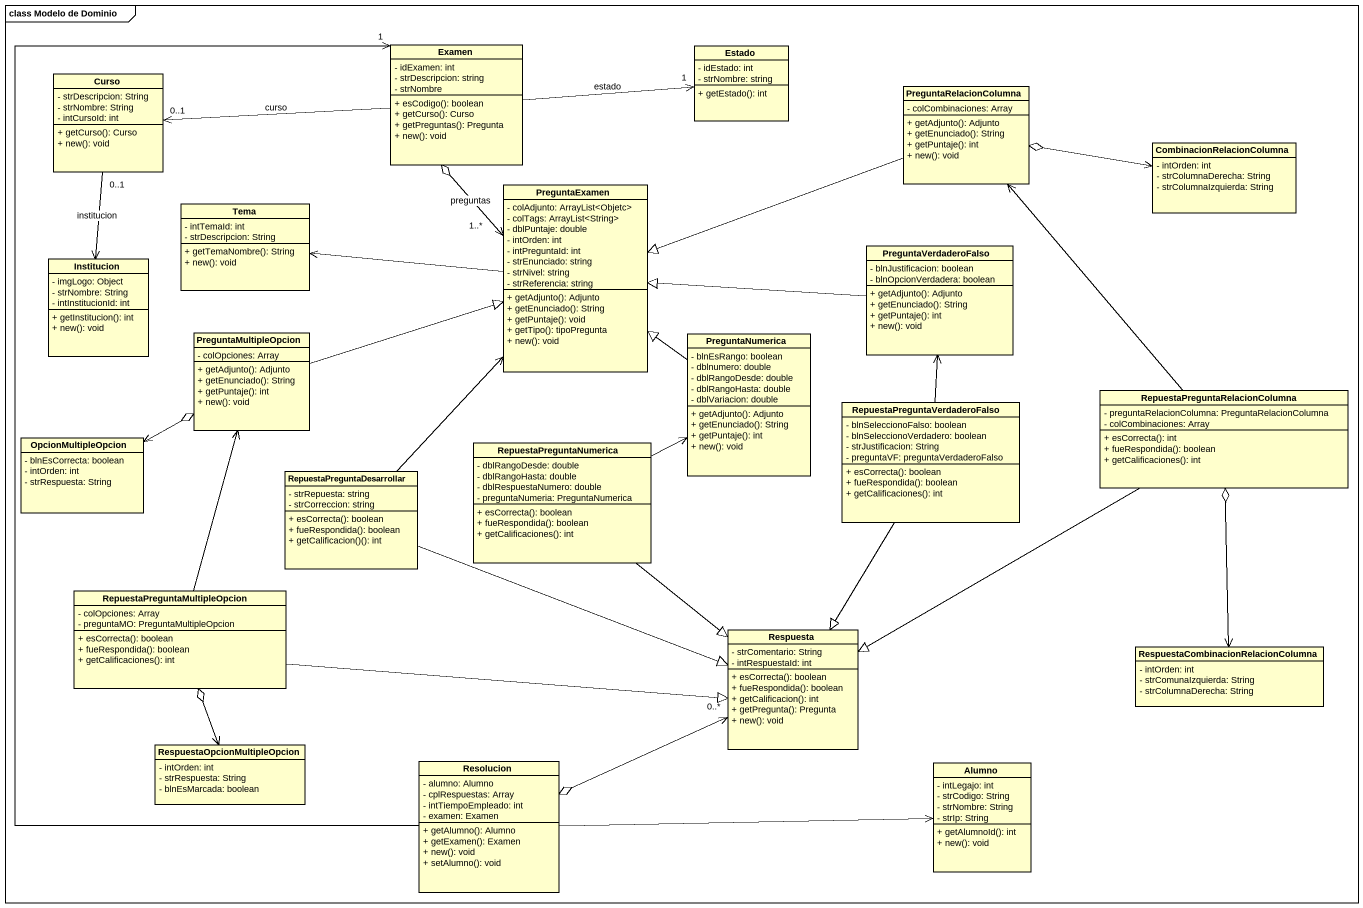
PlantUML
@startuml
mainframe class Modelo de Dominio
hide circle
hide empty members
skinparam classAttributeIconSize 0
class Examen {
  - idExamen: int
  - strDescripcion: string
  - strNombre
  + esCodigo(): boolean
  + getCurso(): Curso
  + getPreguntas(): Pregunta
  + new(): void
}
class Estado {
  - idEstado: int
  - strNombre: string
  + getEstado(): int
}
class Curso {
  - strDescripcion: String
  - strNombre: String
  - intCursoId: int
  + getCurso(): Curso
  + new(): void
}
class PreguntaRelacionColumna {
  - colCombinaciones: Array
  + getAdjunto(): Adjunto
  + getEnunciado(): String
  + getPuntaje(): int
  + new(): void
}
class CombinacionRelacionColumna {
  - intOrden: int
  - strColumnaDerecha: String
  - strColumnaIzquierda: String
}
class PreguntaExamen {
  - colAdjunto: ArrayList<Objetc>
  - colTags: ArrayList<String>
  - dblPuntaje: double
  - intOrden: int
  - intPreguntaId: int
  - strEnunciado: string
  - strNivel: string
  - strReferencia: string
  + getAdjunto(): Adjunto
  + getEnunciado(): String
  + getPuntaje(): void
  + getTipo(): tipoPregunta
  + new(): void
}
class Tema {
  - intTemaId: int
  - strDescripcion: String
  + getTemaNombre(): String
  + new(): void
}
class Institucion {
  - imgLogo: Object
  - strNombre: String
  - intInstitucionId: int
  + getInstitucion(): int
  + new(): void
}
class PreguntaVerdaderoFalso {
  - blnJustificacion: boolean
  - blnOpcionVerdadera: boolean
  + getAdjunto(): Adjunto
  + getEnunciado(): String
  + getPuntaje(): int
  + new(): void
}
class PreguntaMultipleOpcion {
  - colOpciones: Array
  + getAdjunto(): Adjunto
  + getEnunciado(): String
  + getPuntaje(): int
  + new(): void
}
class PreguntaNumerica {
  - blnEsRango: boolean
  - dblnumero: double
  - dblRangoDesde: double
  - dblRangoHasta: double
  - dblVariacion: double
  + getAdjunto(): Adjunto
  + getEnunciado(): String
  + getPuntaje(): int
  + new(): void
}
class "RepuestaPreguntaRelacionColumna" as RepuestaPreguntaRelacionColu {
  - preguntaRelacionColumna: PreguntaRelacionColumna
  - colCombinaciones: Array
  + esCorrecta(): int
  + fueRespondida(): boolean
  + getCalificaciones(): int
}
class "RepuestaPreguntaVerdaderoFalso" as RepuestaPreguntaVerdaderoFal {
  - blnSeleccionoFalso: boolean
  - blnSeleccionoVerdadero: boolean
  - strJustificacion: String
  - preguntaVF: preguntaVerdaderoFalso
  + esCorrecta(): boolean
  + fueRespondida(): boolean
  + getCalificaciones(): int
}
class OpcionMultipleOpcion {
  - blnEsCorrecta: boolean
  - intOrden: int
  - strRespuesta: String
}
class RepuestaPreguntaDesarrollar {
  - strRepuesta: string
  - strCorreccion: string
  + esCorrecta(): boolean
  + fueRespondida(): boolean
  + getCalificacion()(): int
}
class RepuestaPreguntaNumerica {
  - dblRangoDesde: double
  - dblRangoHasta: double
  - dblRespuestaNumero: double
  - preguntaNumeria: PreguntaNumerica
  + esCorrecta(): boolean
  + fueRespondida(): boolean
  + getCalificaciones(): int
}
class "RepuestaPreguntaMultipleOpcion" as RepuestaPreguntaMultipleOpci {
  - colOpciones: Array
  - preguntaMO: PreguntaMultipleOpcion
  + esCorrecta(): boolean
  + fueRespondida(): boolean
  + getCalificaciones(): int
}
class Respuesta {
  - strComentario: String
  - intRespuestaId: int
  + esCorrecta(): boolean
  + fueRespondida(): boolean
  + getCalificacion(): int
  + getPregunta(): Pregunta
  + new(): void
}
class "RespuestaCombinacionRelacionColumna" as RespuestaCombinacionRelacion {
  - intOrden: int
  - strComunaIzquierda: String
  - strColumnaDerecha: String
}
class "RespuestaOpcionMultipleOpcion" as RespuestaOpcionMultipleOpcio {
  - intOrden: int
  - strRespuesta: String
  - blnEsMarcada: boolean
}
class Resolucion {
  - alumno: Alumno
  - cplRespuestas: Array
  - intTiempoEmpleado: int
  - examen: Examen
  + getAlumno(): Alumno
  + getExamen(): Examen
  + new(): void
  + setAlumno(): void
}
class Alumno {
  - intLegajo: int
  - strCodigo: String
  - strNombre: String
  - strIp: String
  + getAlumnoId(): int
  + new(): void
}
Examen -right-> "1" Estado : estado
Examen -left-> "0..1" Curso : curso
Curso "0..1" --> Institucion : institucion
PreguntaRelacionColumna -left-|> PreguntaExamen
CombinacionRelacionColumna <-left-o PreguntaRelacionColumna
PreguntaExamen "1..*" <-up-o Examen : preguntas
PreguntaExamen -left-> Tema
PreguntaVerdaderoFalso -left-|> PreguntaExamen
PreguntaMultipleOpcion -right-|> PreguntaExamen
PreguntaNumerica -up-|> PreguntaExamen
RepuestaPreguntaRelacionColu -up-> PreguntaRelacionColumna
RepuestaPreguntaRelacionColu -left-|> Respuesta
RepuestaPreguntaVerdaderoFal -up-> PreguntaVerdaderoFalso
RepuestaPreguntaVerdaderoFal --|> Respuesta
OpcionMultipleOpcion <-right-o PreguntaMultipleOpcion
RepuestaPreguntaDesarrollar -up-> PreguntaExamen
RepuestaPreguntaDesarrollar -right-|> Respuesta
RepuestaPreguntaNumerica -right-> PreguntaNumerica
RepuestaPreguntaNumerica --|> Respuesta
RepuestaPreguntaMultipleOpci -up-> PreguntaMultipleOpcion
RepuestaPreguntaMultipleOpci -right-|> Respuesta
Respuesta "0..*" <-left-o Resolucion
RespuestaCombinacionRelacion <-up-o RepuestaPreguntaRelacionColu
RespuestaOpcionMultipleOpcio <-up-o RepuestaPreguntaMultipleOpci
Resolucion -up-> "1" Examen
Resolucion -right-> Alumno
@enduml
